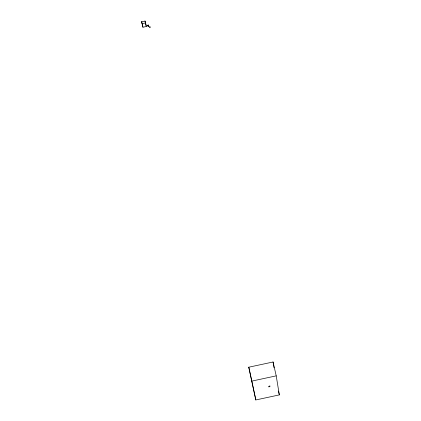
<?xml version="1.0" encoding="UTF-8"?>
<svg xmlns="http://www.w3.org/2000/svg" width="421" height="421" viewBox="0 0 421 421"><rect width="100%" height="100%" fill="white"/><g stroke="black" fill="none" stroke-linecap="round" stroke-linejoin="round"><path stroke-width="0.63" d="M248.785 367.201L273.066 361.992L276.218 375.858L279.328 394.903L255.826 399.95L248.785 367.201L255.826 399.95M251.758 381.11L276.218 375.858M141.672 21.771L145.056 21.05L145.945 24.592L146.313 26.491L142.94 27.212L141.672 21.771L142.94 27.212M142.04 23.676L145.429 22.955L146.313 26.491M147.792 25.197L148.471 25.055L148.724 26.144L148.045 26.286L147.792 25.197L147.871 25.581L148.545 25.434L148.471 25.055M149.629 26.849L149.965 26.776L150.092 27.323L149.665 27.039L149.965 26.776M278.455 391.056L279.328 394.903M150.092 27.323L149.755 27.397M148.724 26.144L148.645 25.76L147.971 25.907L148.045 26.286M145.056 21.05L145.429 22.955M273.066 361.992L274.029 367.822M269.893 386.004L269.882 386.699L268.656 386.857L268.698 386.446L269.893 386.004"/></g></svg>
